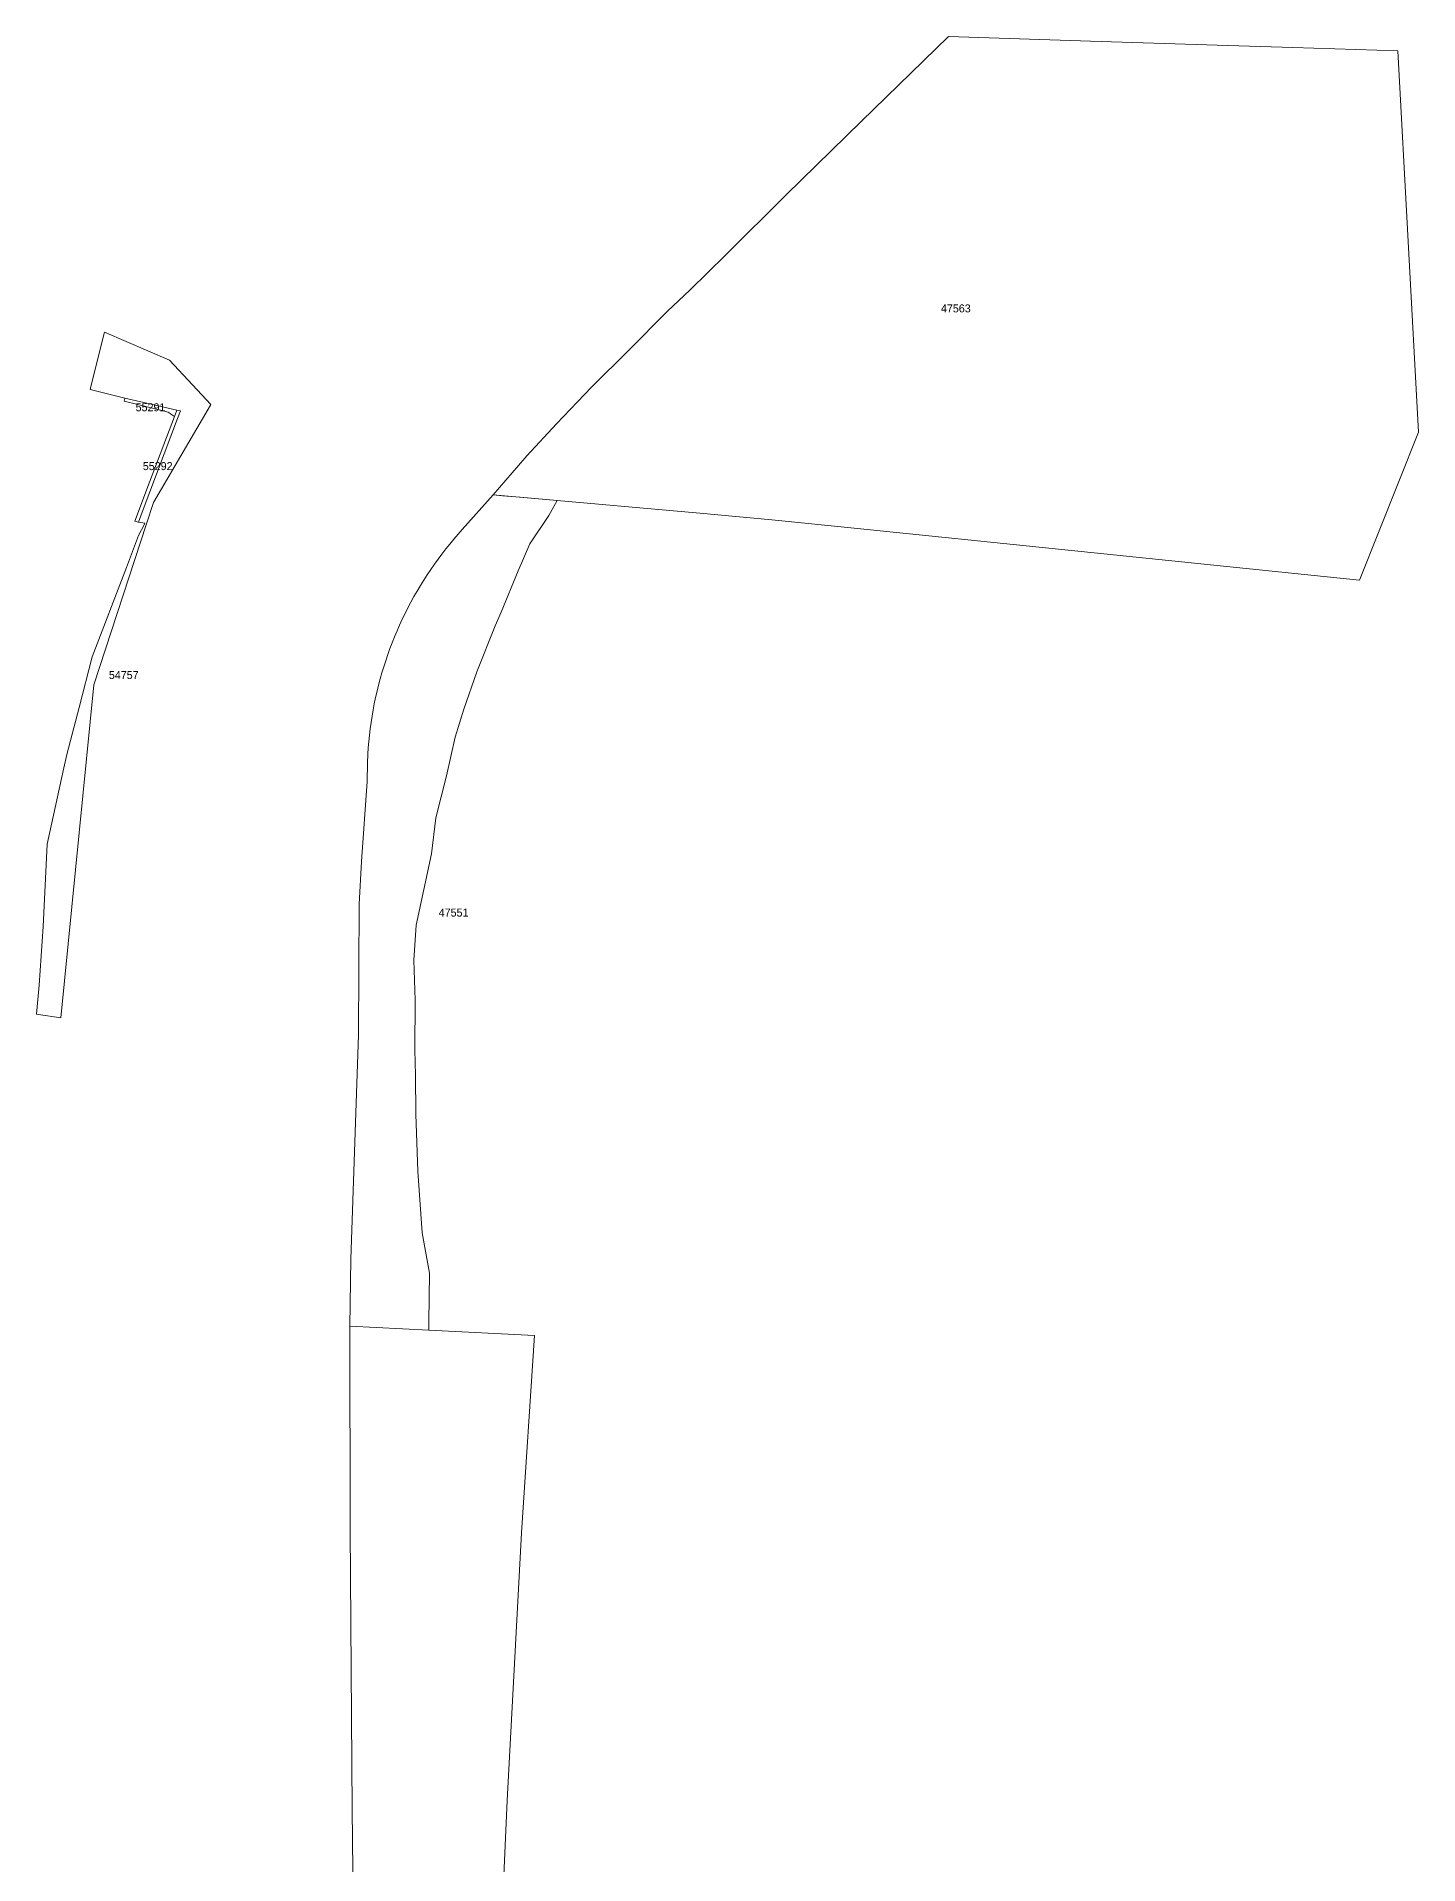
# Model space of a CAD drawing. Header units: metres. Extents: x 105313 to 106240, y 111784 to 118148.
# Drawn here: x 105884.6 to 106057.2, y 115298.1 to 115526.5 of the extents above; entities that cross this region are included whole.
import ezdxf
from ezdxf.enums import TextEntityAlignment as Align

# ---------------------------------------------------------------- set-up
doc = ezdxf.new("R2010")
doc.units = ezdxf.units.M
doc.layers.add('60-PREDIAL-COD', color=8, linetype='Continuous', lineweight=5)
doc.layers.add('60-PREDIAL-LOTE', color=42, linetype='CONTINUOUS', lineweight=13)

msp = doc.modelspace()

# ---------------------------------------------------------------- linework, layer by layer
at = {"layer": '60-PREDIAL-LOTE'}
for points in [[(105945.8375, 115474.1608), (105949.5065, 115478.1454), (105953.9105, 115482.7387), (105958.5781, 115487.3629), (105963.3473, 115492.1692), (105966.2127, 115494.8823), (105970.6425, 115499.2297), (105978.2697, 115506.8032), (105987.5667, 115515.9263), (105998.4808, 115526.5485), (106016.227, 115525.9783), (106032.0488, 115525.4699), (106041.4913, 115525.1665), (106054.6159, 115524.7449), (106057.2019, 115477.1278), (106049.8344, 115458.6044), (106002.5338, 115463.473), (105987.1332, 115465.0582), (105976.4168, 115466.1612), (105967.4245, 115466.9958), (105949.6211, 115468.5587), (105944.9738, 115468.9666), (105942.7631, 115469.1607), (105941.6185, 115469.2612), (105945.5719, 115473.8724), (105945.8375, 115474.1608)], [(105897.3005, 115465.8679), (105897.9035, 115467.4599), (105902.1988, 115478.7994), (105902.561, 115479.7549), (105902.1057, 115479.8715), (105897.9722, 115480.7997), (105895.6126, 115481.3787), (105891.2779, 115482.4426), (105893.0215, 115489.4984), (105893.0459, 115489.5974), (105901.1787, 115486.1072), (105906.3531, 115480.5818), (105906.284, 115480.4636), (105899.1888, 115468.3215), (105898.3038, 115465.6335), (105891.7162, 115445.5145), (105887.6086, 115403.9168), (105884.809, 115404.3415), (105884.5734, 115404.3772), (105884.889, 115408.0112), (105885.4095, 115415.3387), (105885.8938, 115425.6175), (105887.9769, 115435.1643), (105888.339, 115436.8238), (105889.878, 115442.6941), (105891.5394, 115449.0313), (105895.8215, 115460.177), (105897.3092, 115464.1828), (105898.0064, 115465.5101), (105898.1175, 115465.7216), (105897.3135, 115465.8656), (105897.3005, 115465.8679)], [(105902.0596, 115479.7499), (105901.7993, 115479.0633), (105901.7965, 115479.0651), (105901.5577, 115479.2228), (105901.4645, 115479.2844), (105901.2567, 115479.4217), (105901.2456, 115479.429), (105901.0029, 115479.5894), (105900.0345, 115479.8405), (105897.569, 115480.48), (105897.5595, 115480.4825), (105897.363, 115480.5335), (105897.2258, 115480.5691), (105895.5139, 115480.9778), (105895.5931, 115481.2996), (105895.6126, 115481.3787), (105897.9722, 115480.7997), (105902.1057, 115479.8715), (105902.0596, 115479.7499)], [(105897.9035, 115467.4599), (105897.3005, 115465.8679), (105896.8477, 115465.9941), (105898.6909, 115470.8658), (105901.7993, 115479.0633), (105902.0596, 115479.7499), (105902.1057, 115479.8715), (105902.561, 115479.7549), (105902.1988, 115478.7994), (105897.9035, 115467.4599)], [(105933.5888, 115364.8834), (105923.7235, 115365.3781), (105923.8525, 115373.7613), (105924.8071, 115401.812), (105924.8528, 115410.0314), (105924.8931, 115418.1101), (105925.1522, 115423.4536), (105925.8844, 115433.4666), (105925.9069, 115435.7561), (105925.9548, 115436.8494), (105926.0095, 115437.6463), (105926.072, 115438.4432), (105926.1579, 115439.2322), (105926.2517, 115440.0213), (105926.3533, 115440.8103), (105926.4782, 115441.5994), (105926.6111, 115442.3885), (105926.7673, 115443.1697), (105926.9236, 115443.951), (105927.1033, 115444.7244), (105927.2908, 115445.4979), (105927.494, 115446.2713), (105927.7127, 115447.0369), (105927.9393, 115447.7947), (105928.1893, 115448.5525), (105928.4394, 115449.3104), (105928.7127, 115450.0603), (105928.994, 115450.8025), (105929.2909, 115451.5447), (105929.6034, 115452.279), (105929.9237, 115453.0056), (105930.2518, 115453.7321), (105930.6034, 115454.4431), (105930.9628, 115455.154), (105931.33, 115455.8649), (105931.7128, 115456.5603), (105932.1112, 115457.2477), (105932.5175, 115457.9352), (105932.9394, 115458.6149), (105933.3691, 115459.279), (105933.8144, 115459.943), (105934.2675, 115460.5992), (105934.7363, 115461.2399), (105935.2128, 115461.8805), (105935.6972, 115462.5133), (105936.1972, 115463.1305), (105936.705, 115463.7399), (105937.2285, 115464.3492), (105937.7597, 115464.9431), (105941.6185, 115469.2612), (105949.6211, 115468.5587), (105948.5806, 115466.6893), (105946.204, 115463.1342), (105944.7263, 115459.7934), (105942.5935, 115454.6078), (105941.848, 115452.8993), (105939.5729, 115447.1485), (105937.9372, 115442.4902), (105936.8598, 115438.9769), (105935.7674, 115434.146), (105934.4311, 115428.9053), (105933.9113, 115424.411), (105931.9887, 115415.5085), (105931.722, 115411.1117), (105931.875, 115406.1362), (105931.822, 115399.9053), (105931.9043, 115396.7537), (105931.9573, 115391.887), (105932.2114, 115384.7375), (105932.7506, 115377.0607), (105933.6419, 115372.0191), (105933.5682, 115365.9371), (105933.5888, 115364.8834)]]:
    msp.add_lwpolyline(points, close=True, dxfattribs=at)
msp.add_lwpolyline([(105924.5398, 115255.2196), (105924.0168, 115304.9759), (105923.7348, 115339.9373), (105923.7235, 115365.3781), (105933.5888, 115364.8834), (105946.7731, 115364.2222), (105945.1453, 115339.5426), (105943.3544, 115306.111), (105942.1475, 115278.8898)], dxfattribs=at)

# ---------------------------------------------------------------- texts
at = {"layer": '60-PREDIAL-COD'}
for s, p in [('47563', (105999.4102, 115492.5764)), ('55291', (105898.8098, 115480.221)), ('55292', (105899.7043, 115472.8697)), ('54757', (105895.4633, 115446.7571)), ('47551', (105936.6723, 115417.0723))]:
    msp.add_text(s, height=1, dxfattribs=at).set_placement(p, align=Align.MIDDLE_CENTER)

doc.saveas('drawing.dxf')
